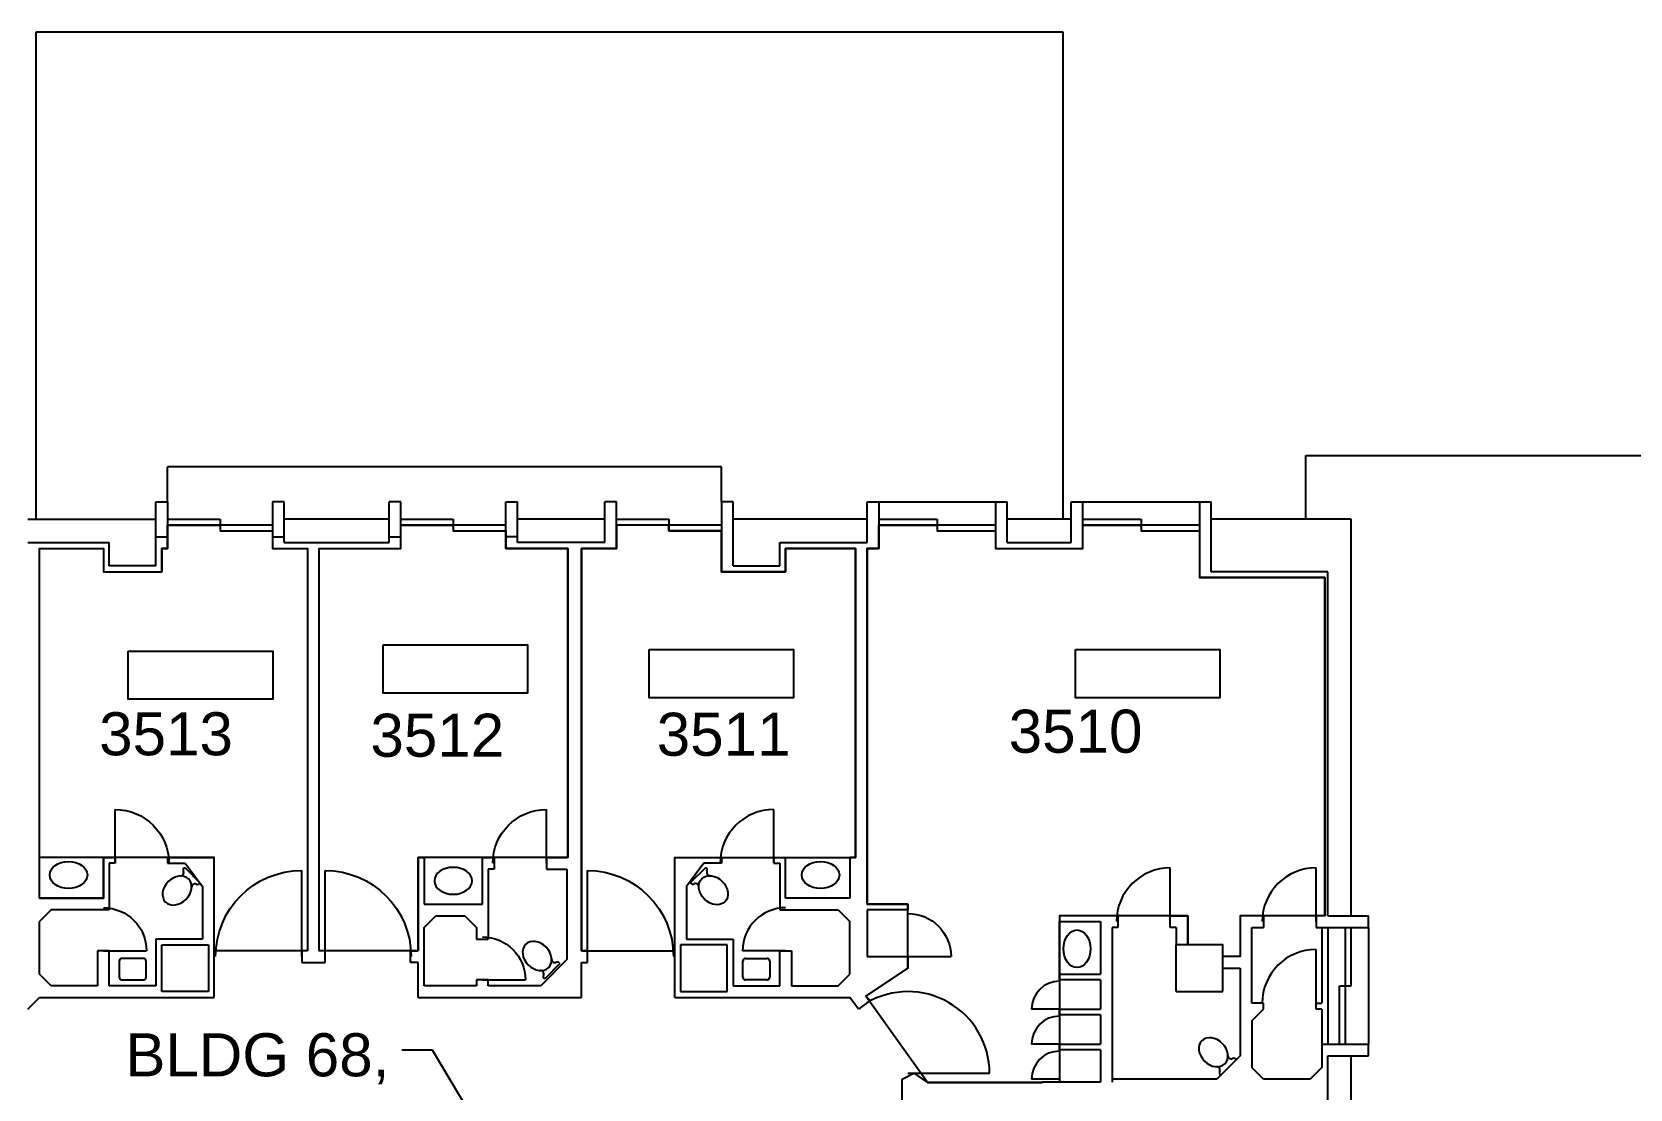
# Model space of a CAD drawing. Extents: x 338 to 7662, y 1527 to 4766.
# Drawn here: x 2965 to 3856, y 4177 to 4766 of the extents above; entities that cross this region are included whole.
import ezdxf

# ---------------------------------------------------------------- set-up
doc = ezdxf.new("R2010")
doc.units = 0
doc.header["$LTSCALE"] = 150
doc.header["$MEASUREMENT"] = 0
for name, color, linetype in [('A-ANNO-TEXT-STAIR', 4, 'CONTINUOUS'), ('A-ANNO-TX192', 4, 'CONTINUOUS'), ('A-COLS', 5, 'CONTINUOUS'), ('A-DOOR', 2, 'CONTINUOUS'), ('A-FLOR-CASE', 3, 'CONTINUOUS'), ('A-FLOR-PFIX', 2, 'CONTINUOUS'), ('A-GLAZ', 2, 'CONTINUOUS'), ('A-GLAZ-SILL', 1, 'CONTINUOUS'), ('A-ROOF-LEVL-MED', 2, 'CONTINUOUS'), ('A-WALL-FULL', 6, 'CONTINUOUS'), ('X-MEDGAS', 5, 'CONTINUOUS')]:
    doc.layers.add(name, color=color, linetype=linetype)
doc.styles.add('ARIAL', font='arial.ttf')
doc.styles.get("Standard").update_dxf_attribs({"font": 'simplex'})
doc.dimstyles.new('DIM1-4', dxfattribs={"dimscale": 48, "dimtxt": 0.09375, "dimasz": 0.125, "dimexe": 0.125, "dimexo": 0.09375, "dimgap": 0, "dimtad": 1, "dimdec": 4, "dimzin": 7, "dimdsep": 46, "dimlunit": 4, "dimtxsty": 'Standard', "dimcen": 2.25, "dimdle": 1.5, "dimadec": 0, "dimazin": 0, "dimtfac": 1, "dimtdec": 4, "dimtix": 1, "dimtofl": 0, "dimtmove": 2, "dimatfit": 3, "dimfxl": 0, "dimtolj": 1, "dimtzin": 0, "dimarcsym": 0})

msp = doc.modelspace()

# ---------------------------------------------------------------- linework, layer by layer
at = {"layer": 'A-COLS'}
for p, q in [((3037.25, 4257.25), (3063.25, 4257.25)), ((3037.25, 4231.25), (3037.25, 4257.25)), ((3063.25, 4257.25), (3063.25, 4231.25)), ((3352.5, 4257.25), (3326.5, 4257.25)), ((3326.5, 4257.25), (3326.5, 4231.25)), ((3352.5, 4231.25), (3352.5, 4257.25)), ((3602.75, 4231.25), (3602.75, 4257.25)), ((3628.75, 4257.25), (3602.75, 4257.25)), ((3628.75, 4231.25), (3628.75, 4257.25)), ((3063.25, 4231.25), (3037.25, 4231.25)), ((3326.5, 4231.25), (3352.5, 4231.25)), ((3602.75, 4231.25), (3628.75, 4231.25))]:
    msp.add_line(p, q, dxfattribs=at)
at = {"layer": 'A-DOOR'}
for p, q in [((3011.25, 4302.75), (3011.25, 4332.75)), ((3251.75, 4302.75), (3251.75, 4332.75)), ((3378.5, 4302.75), (3378.5, 4332.75)), ((3115.25, 4250.75), (3115.25, 4298.75)), ((3128.25, 4250.75), (3128.25, 4298.75)), ((3274.5, 4250.75), (3274.5, 4298.75)), ((3599.5, 4270.25), (3599.5, 4300.25)), ((3680.75, 4270.25), (3680.75, 4300.25)), ((3004.75, 4254), (3028.75, 4254)), ((3385, 4254), (3361, 4254)), ((3453.25, 4250.75), (3477.25, 4250.75)), ((3680.75, 4224.75), (3680.75, 4254.75)), ((3216, 4237.75), (3240, 4237.75)), ((3537.75, 4221.5), (3522.15, 4221.5)), ((3537.75, 4202), (3522.15, 4202)), ((3537.75, 4182.5), (3522.15, 4182.5))]:
    msp.add_line(p, q, dxfattribs=at)
msp.add_arc((3453.25, 4185.75), 45.5, 0, 120.25644, dxfattribs=at)
at = {"layer": 'A-DOOR', "extrusion": (0, 0, -1)}
for centre, major_axis, start_param, end_param in [((3011.25, 4302.75), (-21.21, 21.21), 0.785398, 2.356194), ((3251.75, 4302.75), (-21.21, 21.21), 5.497787, 7.068583), ((3115.25, 4250.75), (-33.94, 33.94), 5.497787, 7.068583), ((3128.25, 4250.75), (-33.94, 33.94), 0.785398, 2.356194), ((3274.5, 4250.75), (-33.94, 33.94), 0.785398, 2.356194), ((3004.75, 4254), (16.97, 16.97), 5.497787, 7.068583), ((3453.25, 4250.75), (16.97, 16.97), 5.497787, 7.068583), ((3216, 4237.75), (16.97, 16.97), 5.497787, 7.068583)]:
    msp.add_ellipse(centre, major_axis=major_axis, ratio=1, start_param=start_param, end_param=end_param, dxfattribs=at)
at = {"layer": 'A-DOOR'}
for centre, major_axis, start_param, end_param in [((3378.5, 4302.75), (21.21, 21.21), 0.785398, 2.356194), ((3599.5, 4270.25), (21.21, 21.21), 0.785398, 2.356194), ((3680.75, 4270.25), (21.21, 21.21), 0.785398, 2.356194), ((3385, 4254), (-16.97, 16.97), 5.497787, 7.068583), ((3680.75, 4224.75), (21.21, 21.21), 0.785398, 2.356194), ((3537.75, 4221.5), (-11.03, 11.03), 5.497787, 7.068583), ((3537.75, 4202), (-11.03, 11.03), 5.497787, 7.068583), ((3537.75, 4182.5), (-11.03, 11.03), 5.497787, 7.068583)]:
    msp.add_ellipse(centre, major_axis=major_axis, ratio=1, start_param=start_param, end_param=end_param, dxfattribs=at)
at = {"layer": 'A-FLOR-CASE'}
for p, q in [((3004.75, 4306), (2969, 4306)), ((3216, 4306), (3183.5, 4306)), ((3385, 4306), (3420.75, 4306)), ((3537.75, 4241), (3537.75, 4270.25))]:
    msp.add_line(p, q, dxfattribs=at)
at = {"layer": 'A-FLOR-PFIX'}
for p, q in [((3050.02, 4300.34), (3058.51, 4291.85)), ((3332.01, 4292.01), (3340.49, 4300.49)), ((3027, 4249.75), (3015, 4249.75)), ((3362.75, 4249.75), (3374.75, 4249.75)), ((3013.5, 4248.25), (3013.5, 4239.25)), ((3028.5, 4239.25), (3028.5, 4248.25)), ((3259.24, 4246.87), (3250.76, 4238.38)), ((3361.25, 4239.25), (3361.25, 4248.25)), ((3376.25, 4248.25), (3376.25, 4239.25)), ((3015, 4237.75), (3027, 4237.75)), ((3374.75, 4237.75), (3362.75, 4237.75)), ((3627.76, 4184.76), (3636.24, 4193.24))]:
    msp.add_line(p, q, dxfattribs=at)
for centre, radius, start, end in [((3047.63, 4297.51), 1.83, 269.34402, 22.6996), ((3050.73, 4298.93), 1.58, 116.56505, 206.56505), ((3339.79, 4299.08), 1.58, 333.43495, 63.43495), ((3342.85, 4297.66), 1.79, 156.79875, 273.25713), ((3055.68, 4289.5), 1.79, 66.79875, 183.25713), ((3057.09, 4292.56), 1.58, 243.43495, 333.43495), ((3333.42, 4292.71), 1.58, 206.56505, 296.56505), ((3334.84, 4289.61), 1.83, 359.34402, 112.6996), ((3015, 4248.25), 1.5, 90, 180), ((3027, 4248.25), 1.5, 0, 90), ((3362.75, 4248.25), 1.5, 90, 180), ((3374.75, 4248.25), 1.5, 0, 90), ((3248.4, 4241.21), 1.79, 336.79875, 93.25713), ((3256.41, 4249.27), 1.83, 179.34402, 292.6996), ((3257.83, 4246.16), 1.58, 26.56505, 116.56505), ((3015, 4239.25), 1.5, 180, 270), ((3027, 4239.25), 1.5, 270, 0), ((3251.46, 4239.8), 1.58, 153.43495, 243.43495), ((3362.75, 4239.25), 1.5, 180, 270), ((3374.75, 4239.25), 1.5, 270, 0), ((3625.36, 4187.59), 1.83, 337.3004, 90.65598), ((3633.41, 4195.6), 1.79, 176.74287, 293.20125), ((3634.83, 4192.54), 1.58, 26.56505, 116.56505), ((3628.46, 4186.17), 1.58, 153.43495, 243.43495)]:
    msp.add_arc(centre, radius, start, end, dxfattribs=at)
for centre, major_axis, ratio in [((2985.25, 4296.25), (-10.5, 0), 0.714286), ((3404.5, 4296.25), (10.5, 0), 0.714286), ((3344.74, 4287.76), (-6.43, 6.43), 0.769231), ((3547.5, 4255.11), (0, 10.5), 0.714286)]:
    msp.add_ellipse(centre, major_axis=major_axis, ratio=ratio, dxfattribs=at)
at = {"layer": 'A-FLOR-PFIX', "extrusion": (0, 0, -1)}
for centre, major_axis, ratio in [((3045.78, 4287.61), (6.43, 6.43), 0.769231), ((3199.75, 4293), (10.5, 0), 0.714286), ((3246.51, 4251.11), (-6.43, 6.43), 0.769231), ((3623.51, 4197.49), (-6.43, 6.43), 0.769231)]:
    msp.add_ellipse(centre, major_axis=major_axis, ratio=ratio, dxfattribs=at)
at = {"layer": 'A-GLAZ', "linetype": 'Continuous'}
for p, q in [((3040.5, 4494.5), (3069.75, 4494.5)), ((3099, 4491.25), (3040.5, 4491.25)), ((3069.75, 4494.5), (3069.75, 4488)), ((3170.5, 4494.5), (3199.75, 4494.5)), ((3229, 4491.25), (3170.5, 4491.25)), ((3199.75, 4494.5), (3199.75, 4488)), ((3290.75, 4494.5), (3320, 4494.5)), ((3349.25, 4491.25), (3290.75, 4491.25)), ((3320, 4494.5), (3320, 4488)), ((3437, 4494.5), (3469.5, 4494.5)), ((3502, 4491.25), (3437, 4491.25)), ((3469.5, 4494.5), (3469.5, 4488)), ((3550.75, 4494.5), (3583.25, 4494.5)), ((3615.75, 4491.25), (3550.75, 4491.25)), ((3583.25, 4494.5), (3583.25, 4488)), ((3069.75, 4488), (3099, 4488)), ((3199.75, 4488), (3229, 4488)), ((3320, 4488), (3349.25, 4488)), ((3469.5, 4488), (3502, 4488)), ((3583.25, 4488), (3615.75, 4488)), ((3697, 4267), (3697, 4202)), ((3700.25, 4234.5), (3700.25, 4267)), ((3693.75, 4202), (3693.75, 4234.5)), ((3693.75, 4234.5), (3700.25, 4234.5))]:
    msp.add_line(p, q, dxfattribs=at)
at = {"layer": 'A-GLAZ-SILL', "linetype": 'Continuous'}
for p, q in [((3040.5, 4504.25), (3040.5, 4523.75)), ((3349.25, 4523.75), (3040.5, 4523.75)), ((3349.25, 4504.25), (3349.25, 4523.75)), ((3437, 4504.25), (3502, 4504.25)), ((3550.75, 4504.25), (3615.75, 4504.25)), ((3710, 4267), (3710, 4202))]:
    msp.add_line(p, q, dxfattribs=at)
at = {"layer": 'A-ROOF-LEVL-MED'}
for p, q in [((2967.25, 4494.5), (2967.25, 4766)), ((2967.25, 4766), (3539.5, 4766)), ((3539.5, 4766), (3539.5, 4494.5)), ((3675, 4494.5), (3675, 4530)), ((3675, 4530), (4141.6, 4530))]:
    msp.add_line(p, q, dxfattribs=at)
at = {"layer": 'A-WALL-FULL'}
for p, q in [((3034, 4468.5), (3034, 4504.25)), ((3034, 4504.25), (3040.5, 4504.25)), ((3040.5, 4504.25), (3040.5, 4478.25)), ((3105.5, 4504.25), (3099, 4504.25)), ((3099, 4504.25), (3099, 4478.25)), ((3105.5, 4481.5), (3105.5, 4504.25)), ((3164, 4481.5), (3164, 4504.25)), ((3170.5, 4504.25), (3164, 4504.25)), ((3170.5, 4478.25), (3170.5, 4504.25)), ((3229, 4478.25), (3229, 4504.25)), ((3229, 4504.25), (3235.5, 4504.25)), ((3235.5, 4481.5), (3235.5, 4504.25)), ((3284.25, 4481.5), (3284.25, 4504.25)), ((3290.75, 4504.25), (3284.25, 4504.25)), ((3290.75, 4478.25), (3290.75, 4504.25)), ((3355.75, 4504.25), (3349.25, 4504.25)), ((3349.25, 4504.25), (3349.25, 4465.25)), ((3355.75, 4468.5), (3355.75, 4504.25)), ((3430.5, 4481.5), (3430.5, 4504.25)), ((3430.5, 4504.25), (3437, 4504.25)), ((3437, 4504.25), (3437, 4478.25)), ((3502, 4504.25), (3502, 4478.25)), ((3502, 4504.25), (3508.5, 4504.25)), ((3508.5, 4481.5), (3508.5, 4504.25)), ((3544.25, 4481.5), (3544.25, 4504.25)), ((3544.25, 4504.25), (3550.75, 4504.25)), ((3550.75, 4478.25), (3550.75, 4504.25)), ((3615.75, 4504.25), (3615.75, 4462)), ((3615.75, 4504.25), (3622.25, 4504.25)), ((3622.25, 4465.25), (3622.25, 4504.25)), ((2962.5, 4494.5), (3034, 4494.5)), ((3164, 4494.5), (3105.5, 4494.5)), ((3284.25, 4494.5), (3235.5, 4494.5)), ((3430.5, 4494.5), (3355.75, 4494.5)), ((3544.25, 4494.5), (3508.5, 4494.5)), ((3700.25, 4494.5), (3622.25, 4494.5)), ((3700.25, 4273.5), (3700.25, 4494.5)), ((2962.5, 4481.5), (3008, 4481.5)), ((3008, 4468.5), (3008, 4481.5)), ((3034, 4484.75), (3040.5, 4484.75)), ((3099, 4484.75), (3105.5, 4484.75)), ((3105.5, 4481.5), (3164, 4481.5)), ((3164, 4484.75), (3170.5, 4484.75)), ((3235.5, 4484.75), (3229, 4484.75)), ((3284.25, 4481.5), (3235.5, 4481.5)), ((3381.75, 4468.5), (3381.75, 4481.5)), ((3381.75, 4481.5), (3430.5, 4481.5)), ((3508.5, 4481.5), (3544.25, 4481.5)), ((2969, 4478.25), (3004.75, 4478.25)), ((2969, 4283.25), (2969, 4478.25)), ((3004.75, 4478.25), (3004.75, 4465.25)), ((3040.5, 4478.25), (3037.25, 4478.25)), ((3037.25, 4478.25), (3037.25, 4465.25)), ((3099, 4478.25), (3118.5, 4478.25)), ((3118.5, 4478.25), (3118.5, 4254)), ((3125, 4254), (3125, 4478.25)), ((3125, 4478.25), (3170.5, 4478.25)), ((3263.61, 4478.25), (3229, 4478.25)), ((3263.61, 4306.37), (3263.61, 4478.25)), ((3271.25, 4254), (3271.25, 4478.25)), ((3271.25, 4478.25), (3290.75, 4478.25)), ((3385, 4465.25), (3385, 4478.25)), ((3385, 4478.25), (3424, 4478.25)), ((3424, 4478.25), (3424, 4306)), ((3437, 4478.25), (3430.5, 4478.25)), ((3430.5, 4478.25), (3430.5, 4280)), ((3502, 4478.25), (3550.75, 4478.25)), ((3004.75, 4465.25), (3037.25, 4465.25)), ((3034, 4468.5), (3008, 4468.5)), ((3349.25, 4465.25), (3385, 4465.25)), ((3355.75, 4468.5), (3381.75, 4468.5)), ((3687.25, 4465.25), (3622.25, 4465.25)), ((3687.25, 4273.5), (3687.25, 4465.25)), ((3685.62, 4462), (3615.75, 4462)), ((3685.62, 4273.5), (3685.62, 4462)), ((3004.75, 4283.25), (3004.75, 4306)), ((3004.75, 4306), (3011.25, 4306)), ((3011.25, 4306), (3011.25, 4302.75)), ((3040.5, 4306), (3066.5, 4306)), ((3040.5, 4306), (3040.5, 4302.75)), ((3066.5, 4228), (3066.5, 4306)), ((3180.25, 4254), (3180.25, 4306)), ((3180.25, 4306), (3183.5, 4306)), ((3183.5, 4306), (3183.5, 4280)), ((3216, 4306), (3222.5, 4306)), ((3216, 4280), (3216, 4306)), ((3222.5, 4306), (3222.5, 4299.5)), ((3251.75, 4306), (3263.12, 4306)), ((3251.75, 4306), (3251.75, 4299.5)), ((3323.25, 4306), (3349.25, 4306)), ((3323.25, 4228), (3323.25, 4306)), ((3349.25, 4306), (3349.25, 4302.75)), ((3378.5, 4306), (3378.5, 4302.75)), ((3378.5, 4306), (3385, 4306)), ((3385, 4283.25), (3385, 4306)), ((3424, 4306), (3420.75, 4306)), ((3420.75, 4306), (3420.75, 4283.25)), ((3011.25, 4302.75), (3008, 4302.75)), ((3008, 4302.75), (3008, 4276.75)), ((3040.5, 4302.75), (3050.25, 4302.75)), ((3050.25, 4302.75), (3060, 4289.75)), ((3222.5, 4299.5), (3219.25, 4299.5)), ((3219.25, 4299.5), (3219.25, 4260.5)), ((3251.75, 4299.5), (3263.12, 4299.5)), ((3263.12, 4299.5), (3263.12, 4249.12)), ((3339.5, 4302.75), (3329.75, 4289.75)), ((3349.25, 4302.75), (3339.5, 4302.75)), ((3378.5, 4302.75), (3381.75, 4302.75)), ((3381.75, 4302.75), (3381.75, 4276.75)), ((3060, 4289.75), (3060, 4260.5)), ((3329.75, 4289.75), (3329.75, 4260.5)), ((2969, 4283.25), (3004.75, 4283.25)), ((2975.5, 4276.75), (2969, 4270.25)), ((3008, 4276.75), (2975.5, 4276.75)), ((3183.5, 4280), (3216, 4280)), ((3381.75, 4276.75), (3414.25, 4276.75)), ((3420.75, 4283.25), (3385, 4283.25)), ((3414.25, 4276.75), (3420.75, 4270.25)), ((3430.5, 4280), (3453.25, 4280)), ((3453.25, 4276.75), (3430.5, 4276.75)), ((3430.5, 4276.75), (3430.5, 4250.75)), ((3453.25, 4280), (3453.25, 4276.75)), ((2969, 4241), (2969, 4270.25)), ((3183.5, 4267), (3190, 4273.5)), ((3190, 4273.5), (3206.25, 4273.5)), ((3206.25, 4273.5), (3212.75, 4267)), ((3420.75, 4241), (3420.75, 4270.25)), ((3537.75, 4273.5), (3537.75, 4270.25)), ((3570.25, 4273.5), (3537.75, 4273.5)), ((3537.75, 4270.25), (3560.5, 4270.25)), ((3560.5, 4270.25), (3560.5, 4241)), ((3570.25, 4273.5), (3570.25, 4267)), ((3599.5, 4273.5), (3609.25, 4273.5)), ((3599.5, 4267), (3599.5, 4273.5)), ((3609.25, 4273.5), (3609.25, 4257.25)), ((3638.5, 4273.5), (3638.5, 4250.75)), ((3651.5, 4273.5), (3638.5, 4273.5)), ((3651.5, 4273.5), (3651.5, 4267)), ((3680.75, 4273.5), (3680.75, 4267)), ((3685.62, 4273.5), (3680.75, 4273.5)), ((3687.25, 4273.5), (3710, 4273.5)), ((3710, 4267), (3710, 4273.5)), ((3060, 4260.5), (3034, 4260.5)), ((3034, 4260.5), (3034, 4234.5)), ((3183.5, 4234.5), (3183.5, 4267)), ((3212.75, 4267), (3212.75, 4260.5)), ((3212.75, 4260.5), (3219.25, 4260.5)), ((3329.75, 4260.5), (3355.75, 4260.5)), ((3355.75, 4260.5), (3355.75, 4234.5)), ((3567, 4267), (3567, 4180.88)), ((3570.25, 4267), (3567, 4267)), ((3602.75, 4267), (3599.5, 4267)), ((3602.75, 4267), (3602.75, 4257.25)), ((3645, 4267), (3651.5, 4267)), ((3645, 4224.75), (3645, 4267)), ((3680.75, 4267), (3710, 4267)), ((3684, 4267), (3684, 4224.75)), ((3687.25, 4267), (3687.25, 4202)), ((3008, 4254), (3001.5, 4254)), ((3001.5, 4254), (3001.5, 4234.5)), ((3008, 4234.5), (3008, 4254)), ((3118.5, 4254), (3115.25, 4254)), ((3115.25, 4254), (3115.25, 4247.5)), ((3128.25, 4254), (3125, 4254)), ((3128.25, 4247.5), (3128.25, 4254)), ((3175.86, 4247.5), (3175.86, 4254)), ((3175.86, 4254), (3180.25, 4254)), ((3274.5, 4254), (3271.25, 4254)), ((3274.5, 4247.5), (3274.5, 4254)), ((3381.75, 4254), (3388.25, 4254)), ((3381.75, 4234.5), (3381.75, 4254)), ((3388.25, 4254), (3388.25, 4234.5)), ((3430.5, 4250.75), (3453.25, 4250.75)), ((3453.25, 4250.75), (3453.25, 4244.25)), ((3638.5, 4250.75), (3628.75, 4250.75)), ((2975.5, 4234.5), (2969, 4241)), ((3115.25, 4247.5), (3128.25, 4247.5)), ((3180.25, 4247.5), (3175.86, 4247.5)), ((3180.25, 4228), (3180.25, 4247.5)), ((3263.12, 4249.12), (3248.5, 4234.5)), ((3271.25, 4228), (3271.25, 4247.5)), ((3271.25, 4247.5), (3274.5, 4247.5)), ((3414.25, 4234.5), (3420.75, 4241)), ((3453.25, 4244.25), (3429.85, 4228.65)), ((3537.75, 4241), (3560.5, 4241)), ((3537.75, 4237.75), (3537.75, 4241)), ((3628.75, 4244.25), (3638.5, 4244.25)), ((3638.5, 4244.25), (3638.5, 4195.5)), ((3001.5, 4234.5), (2975.5, 4234.5)), ((3034, 4234.5), (3008, 4234.5)), ((3212.75, 4234.5), (3183.5, 4234.5)), ((3219.25, 4237.75), (3212.75, 4237.75)), ((3212.75, 4237.75), (3212.75, 4234.5)), ((3219.25, 4234.5), (3219.25, 4237.75)), ((3248.5, 4234.5), (3219.25, 4234.5)), ((3355.75, 4234.5), (3381.75, 4234.5)), ((3388.25, 4234.5), (3414.25, 4234.5)), ((3560.5, 4237.75), (3537.75, 4237.75)), ((3560.5, 4237.75), (3560.5, 4221.5)), ((2962.5, 4221.5), (2969, 4228)), ((2969, 4228), (3066.5, 4228)), ((3180.25, 4228), (3271.25, 4228)), ((3323.25, 4228), (3420.75, 4228)), ((3425.62, 4221.5), (3420.75, 4228)), ((3432.12, 4226.38), (3425.62, 4221.5)), ((3429.85, 4228.65), (3432.12, 4226.38)), ((3651.5, 4224.75), (3645, 4224.75)), ((3651.5, 4221.5), (3651.5, 4224.75)), ((3680.75, 4224.75), (3684, 4224.75)), ((3680.75, 4221.5), (3680.75, 4224.75)), ((3537.75, 4221.5), (3560.5, 4221.5)), ((3537.75, 4218.25), (3537.75, 4221.5)), ((3560.5, 4218.25), (3537.75, 4218.25)), ((3560.5, 4218.25), (3560.5, 4202)), ((3645, 4215), (3651.5, 4221.5)), ((3645, 4215), (3645, 4189)), ((3684, 4221.5), (3680.75, 4221.5)), ((3684, 4221.5), (3684, 4189)), ((3537.75, 4202), (3560.5, 4202)), ((3537.75, 4198.75), (3537.75, 4202)), ((3560.5, 4198.75), (3537.75, 4198.75)), ((3560.5, 4198.75), (3560.5, 4180.88)), ((3684, 4202), (3710, 4202)), ((3710, 4195.5), (3710, 4202)), ((3638.5, 4195.5), (3625.5, 4182.5)), ((3651.5, 4182.5), (3645, 4189)), ((3684, 4189), (3677.5, 4182.5)), ((3687.25, 4195.5), (3710, 4195.5)), ((3687.25, 4156.5), (3687.25, 4195.5)), ((3700.25, 4156.5), (3700.25, 4195.5)), ((3450, 4182.5), (3456.5, 4185.75)), ((3450, 4091.5), (3450, 4182.5)), ((3453.25, 4185.75), (3498.75, 4185.75)), ((3456.5, 4185.75), (3464.17, 4180.63)), ((3464.17, 4180.63), (3528, 4180.63)), ((3560.5, 4180.88), (3528, 4180.88)), ((3537.75, 4182.5), (3537.75, 4180.88)), ((3625.5, 4182.5), (3567, 4182.5)), ((3677.5, 4182.5), (3651.5, 4182.5))]:
    msp.add_line(p, q, dxfattribs=at)
at = {"layer": 'X-MEDGAS'}
for points in [[(3118.5, 4254), (3066.5, 4254), (3066.5, 4306), (3004.75, 4306), (3004.75, 4283.25), (2969, 4283.25), (2969, 4478.25), (3004.75, 4478.25), (3004.75, 4465.25), (3037.25, 4465.25), (3037.25, 4478.25), (3040.5, 4478.25), (3040.5, 4491.25), (3069.75, 4491.25), (3069.75, 4488), (3099, 4488), (3099, 4478.25), (3118.5, 4478.25)], [(3180.25, 4254), (3125, 4254), (3125, 4478.25), (3170.5, 4478.25), (3170.5, 4491.25), (3199.75, 4491.25), (3199.75, 4488), (3229, 4488), (3229, 4478.25), (3263.61, 4478.25), (3263.61, 4306), (3180.25, 4306)], [(3271.25, 4254), (3323.25, 4254), (3323.25, 4305.99), (3326.5, 4305.99), (3326.5, 4306), (3424, 4306), (3424, 4478.25), (3385, 4478.25), (3385, 4465.25), (3349.25, 4465.25), (3349.25, 4488), (3320, 4488), (3320, 4491.25), (3290.75, 4491.25), (3290.75, 4478.25), (3271.25, 4478.25)], [(3464.17, 4180.63), (3429.85, 4228.65), (3453.25, 4244.25), (3453.25, 4280), (3430.5, 4280), (3430.5, 4478.25), (3437, 4478.25), (3437, 4491.25), (3469.5, 4491.25), (3469.5, 4488), (3502, 4488), (3502, 4478.25), (3550.75, 4478.25), (3550.75, 4491.25), (3583.25, 4491.25), (3583.25, 4488), (3615.75, 4488), (3615.75, 4462), (3685.62, 4462), (3685.62, 4273.5), (3638.5, 4273.5), (3638.5, 4250.75), (3628.75, 4250.75), (3628.75, 4257.25), (3609.25, 4257.25), (3609.25, 4273.5), (3537.75, 4273.5), (3537.75, 4180.88)], [(3018.54, 4421), (3099.07, 4421), (3099.07, 4394.18), (3018.54, 4394.18)], [(3160.67, 4424.44), (3241.21, 4424.44), (3241.21, 4397.61), (3160.67, 4397.61)], [(3308.91, 4421.86), (3389.44, 4421.86), (3389.44, 4395.03), (3308.91, 4395.03)], [(3546.63, 4421.86), (3627.17, 4421.86), (3627.17, 4395.03), (3546.63, 4395.03)]]:
    msp.add_lwpolyline(points, close=True, dxfattribs=at)

# ---------------------------------------------------------------- texts
at = {"layer": 'A-ANNO-TEXT-STAIR', "style": 'ARIAL'}
msp.add_text('BLDG 68,', height=24, dxfattribs=at).set_placement((3016.92, 4184.05))
at = {"layer": 'A-ANNO-TX192', "style": 'ARIAL'}
for s, p in [('3513', (3002.33, 4362.93)), ('3512', (3153.57, 4362.13)), ('3511', (3313.18, 4362.67)), ('3510', (3509.41, 4364.37))]:
    msp.add_text(s, height=24, dxfattribs=at).set_placement(p)

# ---------------------------------------------------------------- leaders
at = {"layer": 'A-ANNO-TEXT-STAIR'}
msp.add_leader([(3275.41, 4052.23), (3188.18, 4198.59), (3171.16, 4198.59)], dimstyle='DIM1-4', override={"dimscale": 96, "dimgap": 0, "dimtad": 0, "dimldrblk": 'DotBlank'}, dxfattribs=at)

doc.saveas('drawing.dxf')
